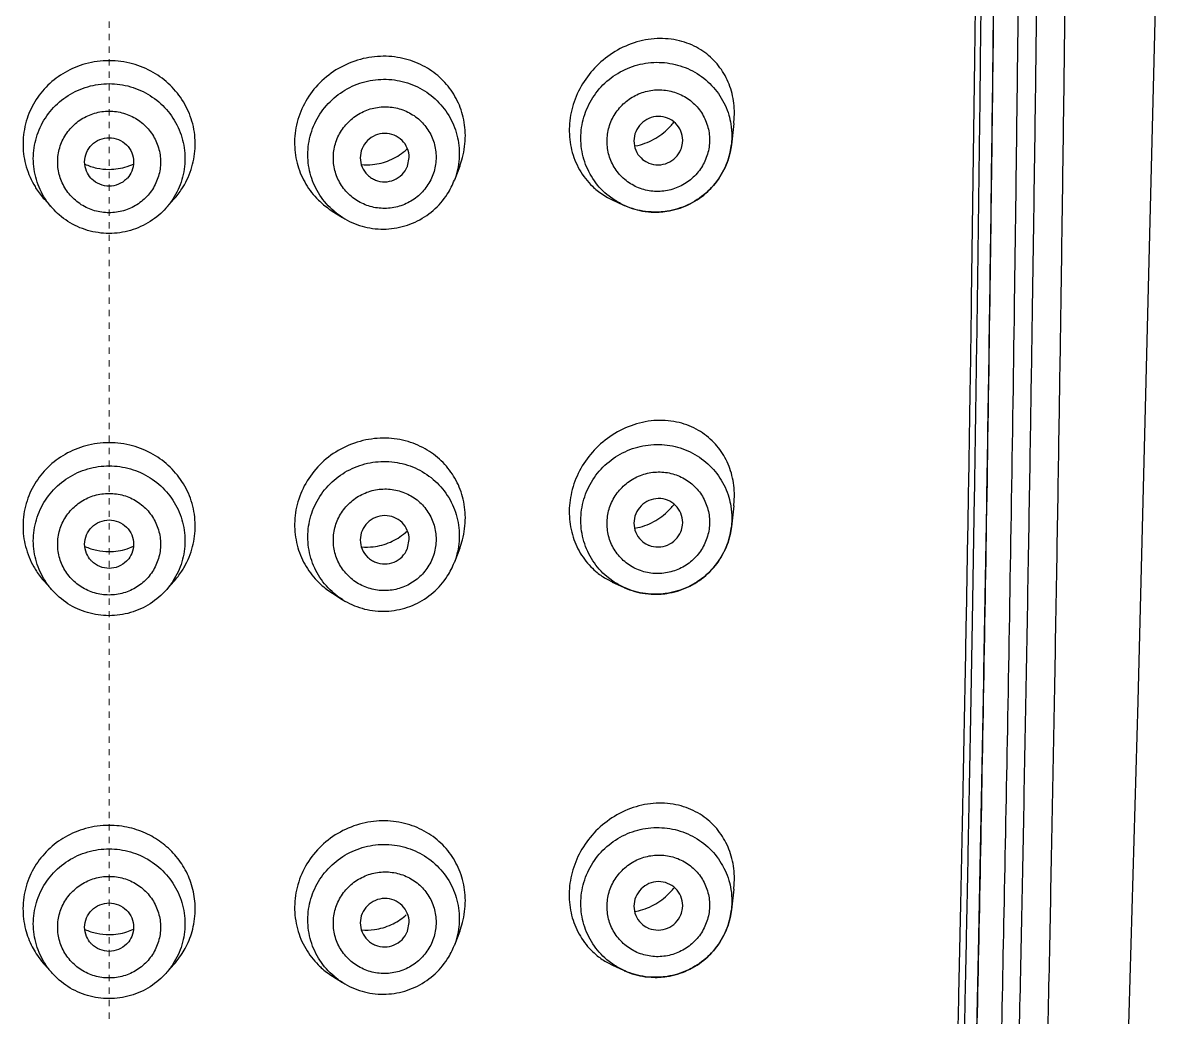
# Model space of a CAD drawing. Header units: millimetres. Extents: x 3631 to 3841, y 294 to 591.
# Drawn here: x 3775.41 to 3793.7, y 487.21 to 503.05 of the extents above; entities that cross this region are included whole.
import ezdxf

# ---------------------------------------------------------------- set-up
doc = ezdxf.new("R2010")
doc.units = ezdxf.units.MM
doc.header["$LTSCALE"] = 0.1
doc.linetypes.add('CENTER', pattern=[0.6, 0.375, -0.075, 0.075, -0.075])
for name, color, linetype in [('DIM', 3, 'Continuous'), ('HP66100-001', 7, 'Continuous'), ('HP66100-004', 7, 'Continuous'), ('HP66100-005', 7, 'Continuous')]:
    doc.layers.add(name, color=color, linetype=linetype)

msp = doc.modelspace()

# ---------------------------------------------------------------- linework, layer by layer
at = {"layer": 'DIM', "color": 1, "linetype": 'CENTER', "lineweight": 0}
msp.add_line((3776.784488943335, 542.6777845677739), (3776.784488943335, 346.5690631512432), dxfattribs=at)
at = {"layer": 'HP66100-001', "color": 7, "linetype": 'Continuous'}
msp.add_lwpolyline([(3792.572128484697, 470.6842319595398), (3793.193569780989, 492.2339707192143), (3793.700176271526, 512.6710720109294)], dxfattribs=at)
for points, start_tangent, end_tangent in [([(3788.897892963564, 446.8480812603498), (3789.972662084978, 451.8175292867794), (3790.569587371439, 456.3285093341987), (3790.900683941499, 460.332250884744), (3791.095283699586, 463.9046779010195), (3791.222966470947, 467.059849212373), (3791.316245282582, 469.8432991020936), (3791.391633457429, 472.3863860857605), (3791.459072062567, 474.8431546028677), (3791.528228135116, 477.4713040042276), (3791.602642237001, 480.4045110510431), (3791.671408829203, 483.2617218259554), (3791.728616506932, 485.790077021754), (3791.775050527707, 487.974316298309), (3791.81691372242, 490.0670932910275), (3791.85828584616, 492.2715713762835), (3791.897637675423, 494.5138460584137), (3791.933194239865, 496.6830770980346), (3791.963615149289, 498.6721131651658), (3791.989570893491, 500.4927972636779), (3792.013240683885, 502.2855961184468), (3792.035057368142, 504.0845470226858), (3792.054313282771, 505.8247315161473), (3792.070943203142, 507.4869576228726), (3792.085174511511, 509.0848356846802), (3792.097515512271, 510.6713446972591), (3792.108470106194, 512.3347082550423), (3792.11774487871, 514.0928176973301), (3792.12454558449, 515.8580598089235), (3792.128797790817, 517.7214017404096), (3792.129677990881, 519.752929327339), (3792.125906813947, 521.9637021517294), (3792.116391325307, 524.3577814393742), (3792.100065317525, 526.9540072267059), (3792.075948156876, 529.7740939842238)], (0.2661575601328383, 0.9639295374580733), (-0.0096591972414128, 0.9999533488661616)), ([(3788.476891741319, 447.0002050571342), (3789.532878430438, 451.9095444806562), (3790.121238767013, 456.3790423855288), (3790.448609333357, 460.3557251997071), (3790.641319849509, 463.911412429611), (3790.767941805327, 467.0554027590214), (3790.860553240845, 469.8306991019955), (3790.935493432226, 472.3672748234681), (3791.002613790717, 474.8184576342378), (3791.071527607169, 477.4412038835995), (3791.145777253373, 480.3685151972372), (3791.214493302294, 483.2201071345512), (3791.27175340858, 485.7436377301419), (3791.318313784582, 487.9238695986143), (3791.360373171132, 490.012974452956), (3791.402041184121, 492.2137883874558), (3791.441807589743, 494.4525831917476), (3791.477889965851, 496.6186744416065), (3791.508919281913, 498.6050316255181), (3791.535555484067, 500.4234026996317), (3791.560031553811, 502.2140592825064), (3791.582826575724, 504.0110511538456), (3791.60320722472, 505.749525482863), (3791.621083388534, 507.4102689582214), (3791.636678559796, 509.0068609853383), (3791.650552588349, 510.5922531301135), (3791.663317492626, 512.2546179436061), (3791.674738813637, 514.0118552012341), (3791.683934263624, 515.7763923621507), (3791.690964308377, 517.6391436522601), (3791.695138698412, 519.6701651614121), (3791.695258443262, 521.8806159388334), (3791.690281592061, 524.274628902436), (3791.679212291936, 526.8711022266256), (3791.661095453674, 529.6917471074702)], (0.2647630736886284, 0.9643134940520899), (-0.0074973403043045, 0.9999718945492226)), ([(3791.295817670345, 528.1007317075948), (3791.338726237208, 522.0821723984502), (3791.350880518157, 516.5560752422712), (3791.339035698466, 511.4784241097234), (3791.30882307245, 506.8030739136005), (3791.265745723692, 502.4887623584564), (3791.215043531272, 498.5546674354629), (3791.160819798378, 495.0012757663405), (3791.105225741055, 491.7871123110751), (3791.04934756258, 488.8685895510877), (3790.99382535812, 486.2013933384229), (3790.937982098943, 483.7016070572306), (3790.8786656497, 481.2093623619025), (3790.814543161295, 478.6723714885649), (3790.746269168132, 476.1260899865404), (3790.674326110587, 473.5936227220076), (3790.59925509488, 471.0791104794447), (3790.51707545211, 468.5029050071429), (3790.417344542241, 465.7443914169933), (3790.280856942327, 462.7445448704133), (3790.082648569773, 459.5756927892494)], (0.0096968914789491, -0.9999529840425726), (-0.0736395870245635, -0.9972849197811284)), ([(3790.960245333855, 516.852467008052), (3790.960230362772, 516.6628772998997), (3790.948389787929, 511.5798107431933), (3790.918185901661, 506.8992680559129), (3790.875120549218, 502.5799082452012), (3790.824431133022, 498.6410012442076), (3790.770219684195, 495.0830420016229), (3790.714638599562, 491.8645280377247), (3790.658773373932, 488.9418667456687), (3790.603263963557, 486.2707133883878), (3790.547433438928, 483.7670597414495), (3790.488130645042, 481.270803984571), (3790.424023492868, 478.7295713810926), (3790.355764169145, 476.1788820322182), (3790.28384717208, 473.6418492382603), (3790.208778696537, 471.1225569257299), (3790.126650948494, 468.5417836715932), (3790.027002915396, 465.7793526864025), (3789.890741995226, 462.7772527378014), (3789.708715629034, 459.8183869076634)], (1.7546995021e-06, -0.9999999999984606), (-0.0717795281814983, -0.9974205228157488)), ([(3790.925869202799, 508.072197558269), (3790.871846837323, 502.5067688881755), (3790.802763375717, 497.3660010644338), (3790.724945219845, 492.642892065443), (3790.641410485684, 488.2919754163634), (3790.555177571006, 484.3125592682004), (3790.469123884641, 480.7093987993136), (3790.38457844361, 477.4454258103949), (3790.300145678634, 474.412947504063), (3790.213830665109, 471.4968269738238), (3790.121260793, 468.5898296299158), (3790.013984629905, 465.6640009734433), (3789.877383196973, 462.7349640618902), (3789.69345153224, 459.8193586647113)], (-0.007567886742421099, -0.9999713631350919), (-0.0734677830963918, -0.9972975909160222))]:
    msp.add_spline(points, degree=3, dxfattribs=dict(at, start_tangent=start_tangent, end_tangent=end_tangent))
at = {"layer": 'HP66100-004', "color": 7, "linetype": 'Continuous'}
for p, q in [((3790.587659201196, 502.4712975481706), (3790.597419573414, 503.2990579064588)), ((3790.67896654504, 502.4703115483518), (3790.688319659742, 503.298081817244)), ((3790.536231381574, 498.6481283390467), (3790.587659201196, 502.4712975481706)), ((3790.447607106265, 493.2803932577209), (3790.450980019446, 493.465867037283))]:
    msp.add_line(p, q, dxfattribs=at)
for points, start_tangent, end_tangent in [([(3789.50064245778, 459.6213171351926), (3789.644602015321, 461.8277854576594), (3789.749917800021, 463.8523872298492), (3789.829840986623, 465.7055672172002), (3789.896110249755, 467.4841016224145), (3789.955571877229, 469.2494878207601), (3790.011046638199, 471.0136997515666), (3790.063115392432, 472.7458585637144), (3790.110460379005, 474.3697306229847), (3790.151068342468, 475.8082991868555), (3790.186283933745, 477.0948649252153), (3790.218346947132, 478.3003422329663), (3790.248438607828, 479.4631459726276), (3790.275266431511, 480.5270571632268), (3790.299266591876, 481.5018755455325), (3790.321643719343, 482.4317201770619), (3790.343513143725, 483.3613976658945), (3790.365935928627, 484.3376598150795), (3790.38976090311, 485.4025875112624), (3790.414716499978, 486.5512774191179), (3790.44010168001, 487.7582169575559), (3790.466169596204, 489.0426685384612), (3790.492912022797, 490.4138808699029), (3790.520541918685, 491.8957411027947), (3790.549179245028, 493.5124977241906), (3790.578727757449, 495.2822983341182), (3790.608504953958, 497.1917954281271), (3790.638066456929, 499.2459093050647), (3790.667089816541, 501.4751792082236), (3790.67896654504, 502.4703115483518)], (0.0732616653607477, 0.9973127535475368), (0.011589598488102, 0.9999328383480985)), ([(3790.450980019446, 493.465867037283), (3790.482014010993, 495.234115861903), (3790.513241739549, 497.1420588011085), (3790.536231381574, 498.6481283390467)], (0.0181218325664704, 0.9998357861091155), (0.0147666283611893, 0.9998909673993672)), ([(3789.334106592277, 459.6022743064669), (3789.486000375357, 461.8280392417287), (3789.59644698083, 463.8468579925163), (3789.68105401485, 465.6954913051957), (3789.75176658193, 467.4701789477642), (3789.815535672204, 469.2321784902526), (3789.875199583934, 470.993380768985), (3789.931277677171, 472.7228507198379), (3789.982288550939, 474.3443875878216), (3790.026065932777, 475.7808993384089), (3790.064031811642, 477.065706643283), (3790.098583773545, 478.2695837974587), (3790.130977851476, 479.43088572951), (3790.159822339984, 480.4935008001789), (3790.185591924007, 481.4671984191042), (3790.209582459538, 482.3959981865164), (3790.232990055543, 483.3246581179797), (3790.256946822788, 484.2998857343649), (3790.282350208641, 485.3636931890912), (3790.308900176246, 486.5111928680583), (3790.335846736652, 487.7169439497671), (3790.363455483702, 489.0001458222907), (3790.391715181145, 490.3700620476932), (3790.420847374814, 491.8505533195087), (3790.447607106265, 493.2803932577209)], (0.0761981433478148, 0.9970926952647612), (0.0182429702045086, 0.9998335831717784))]:
    msp.add_spline(points, degree=3, dxfattribs=dict(at, start_tangent=start_tangent, end_tangent=end_tangent))
at = {"layer": 'HP66100-005', "color": 7, "linetype": 'Continuous'}
for p, q in [((3786.744365966968, 501.4535237707089), (3786.753370041504, 501.6134842110999)), ((3786.743903193009, 501.4495059420061), (3786.704726948513, 501.1117046089005)), ((3786.712633716484, 501.2484001985146), (3786.704905881137, 501.1132563882549)), ((3781.500755665197, 501.0159496507721), (3781.541386887022, 501.0519064872841)), ((3785.165781001418, 501.0919244106736), (3785.215351356936, 501.1019701701549)), ((3785.92517636522, 501.1372542981954), (3785.92816803969, 501.1827315052215)), ((3786.704683446246, 501.1117095542794), (3786.684581111747, 500.9919791587126)), ((3786.684621026036, 500.9919730424768), (3786.704863343337, 501.1132612582228)), ((3781.541358548335, 500.7729325070297), (3781.566677932203, 500.9098583306278)), ((3777.068312141545, 500.7644946942628), (3777.171882554752, 500.804731069648)), ((3782.372352188258, 500.771552595471), (3782.28733396741, 500.5484194592548)), ((3784.812854714878, 500.2479802440943), (3784.719972005874, 500.3189000110438)), ((3775.877053181381, 500.0999086495725), (3775.749246172256, 500.2422130411575)), ((3777.68545635398, 500.0998589100138), (3777.813307470647, 500.2422124100859)), ((3784.752795841606, 500.2592597367169), (3784.804086538094, 500.2338420922167)), ((3784.804181004358, 500.2337866650759), (3784.984746122193, 500.1497756405113)), ((3784.984558836801, 500.149863669051), (3784.993503074633, 500.1457442775048)), ((3784.993503433827, 500.145745017724), (3784.984746661977, 500.1497772578804)), ((3780.340558519301, 500.0552091152971), (3780.505776389709, 499.9515722331801)), ((3785.335442908053, 500.0478130410568), (3785.426019383624, 500.0393467566408)), ((3785.426056614866, 500.0397690467586), (3785.335481976945, 500.0481071978348)), ((3786.743738477358, 495.3557239694488), (3786.753194938971, 495.5195525058824)), ((3786.743675671839, 495.3551817042772), (3786.704726948513, 495.0193421942835)), ((3785.92517636522, 495.0448918835779), (3785.92816803969, 495.0903690906047)), ((3786.704683446246, 495.0193471396627), (3786.684581218911, 494.8996172302981)), ((3786.684621133199, 494.8996111160475), (3786.704863343337, 495.0208988416221)), ((3786.712633716484, 495.1560377838977), (3786.704905881137, 495.0208939736381)), ((3781.50063738094, 494.9225684225961), (3781.509493524744, 494.9300759663146)), ((3781.509493524744, 494.9300759663146), (3781.541070347047, 494.9583783245955)), ((3785.166160652526, 494.9975815027511), (3785.215424581091, 495.0074089868573)), ((3777.067285951591, 494.669676275847), (3777.171765169473, 494.710284223433)), ((3781.541358548335, 494.6802604188139), (3781.566677932203, 494.8171862404274)), ((3782.372202282947, 494.6784870757647), (3782.28733396741, 494.455747371039)), ((3775.877053181381, 494.0060692653724), (3775.750086227829, 494.1474383135383)), ((3777.68545635398, 494.0060195238298), (3777.81246749644, 494.1474377697841)), ((3784.81455994188, 494.154447042755), (3784.719971995951, 494.2265376043651)), ((3784.72151217986, 494.1841884249566), (3784.805037781345, 494.1410560757255)), ((3784.80605850598, 494.1405507103842), (3784.984746122193, 494.05741322391)), ((3780.342327716725, 493.9614272538728), (3780.505776389709, 493.8589001449641)), ((3784.984558836801, 494.0575012524496), (3784.993503110354, 494.0533818470121)), ((3784.993503469548, 494.0533825852468), (3784.984746661977, 494.0574148412791)), ((3785.335442896147, 493.9554506264402), (3785.426019121669, 493.9469843559147)), ((3785.426056352912, 493.9474066460333), (3785.335481963053, 493.9557447852026)), ((3786.743381263029, 489.2453991902049), (3786.752875612754, 489.4094458750053)), ((3786.743327608048, 489.2449357097627), (3786.704726948513, 488.9120974137408)), ((3785.92517636522, 488.9376471030349), (3785.92816803969, 488.9831243100626)), ((3786.712633716484, 489.0487930033547), (3786.704905881137, 488.913649193095)), ((3781.499575606882, 488.8160272492224), (3781.51947116421, 488.833119177536)), ((3785.166632700064, 488.8877726444143), (3785.220891941652, 488.8985265575584)), ((3786.704683446246, 488.9121023611042), (3786.684581391563, 488.7923732356181)), ((3786.684621305851, 488.7923671213673), (3786.704863343337, 488.9136540630629)), ((3781.541358548335, 488.5754281239257), (3781.566677932203, 488.7123539455393)), ((3777.066332344798, 488.5634462406341), (3777.171640862253, 488.604391255885)), ((3782.371891710367, 488.5728396764474), (3782.28733396741, 488.3509150761508)), ((3784.816044555764, 488.0461865107394), (3784.719971978092, 488.1192928396981)), ((3784.728448069916, 488.0731702726208), (3784.806966935584, 488.0329103590576)), ((3775.877053181381, 487.9007376380292), (3775.750874704209, 488.0412287722769)), ((3777.685456351996, 487.9006878984711), (3777.811678724368, 488.0412279010807)), ((3784.807691108147, 488.0325463339186), (3784.984746122193, 487.9501684453516)), ((3784.984558836801, 487.9502564738912), (3784.993503167903, 487.9461370406707)), ((3784.993503527099, 487.9461377789055), (3784.984746661977, 487.9501700627216)), ((3780.343835513562, 487.8556491572385), (3780.505776389709, 487.7540678500759)), ((3785.335442874317, 487.8482058498661), (3785.426018696986, 487.8397395991858)), ((3785.426055928228, 487.8401618893051), (3785.335481943207, 487.8485000086287))]:
    msp.add_line(p, q, dxfattribs=at)
for points, start_tangent, end_tangent in [([(3786.753370037536, 501.613484183317), (3786.714562295218, 501.9297225487607), (3786.603504683407, 502.2141019770834), (3786.426576359969, 502.4551116422609), (3786.182334714988, 502.6464314987917), (3785.875713629245, 502.7693520468129), (3785.518852704326, 502.8034650388578), (3785.152776198632, 502.7360996062771), (3784.809334599277, 502.5724542155642), (3784.523952193722, 502.3350815491858), (3784.309016318862, 502.0445844667812), (3784.17014272838, 501.7113745965736), (3784.119534702565, 501.3642162293756)], (-0.0016262546910673, 0.9999986776469656), (-0.0165475543711994, -0.9998630798486022)), ([(3782.462048900356, 501.259946906316), (3782.417464125863, 501.5901194346928), (3782.296455212897, 501.8827319644777), (3782.109218108052, 502.1311630698008), (3781.85878553522, 502.3301966776679), (3781.552332800735, 502.4656094534372), (3781.199843013349, 502.5216277714894), (3780.833920723305, 502.4842727441707), (3780.480641639938, 502.3508629937429), (3780.17558914228, 502.1322981751772), (3779.940209507292, 501.8449109205231), (3779.792076204679, 501.5128506961385), (3779.738911199634, 501.1610823049957)], (-0.0049279071989558, 0.9999878577916027), (-0.0140465258649048, -0.9999013426889308)), ([(3776.781277104244, 502.4515216106697), (3776.406378137698, 502.401285615475), (3776.078529024573, 502.2651903416847), (3775.806587345449, 502.0603367470968), (3775.597196865739, 501.7978210139004), (3775.460060307874, 501.4869931550177), (3775.408219870595, 501.1367403478977)], (-0.9999999999587984, 9.077629381e-06), (-0.0095291454388408, -0.9999545966628712)), ([(3778.154334339876, 501.1367403478977), (3778.102533729569, 501.4868568594213), (3777.96550236817, 501.7975823001385), (3777.756322983905, 502.0599904118079), (3777.484366369421, 502.2649944356165), (3777.156608100842, 502.4011674661646), (3776.781277104244, 502.4515216106697)], (-0.0095291448735786, 0.9999545966682579), (-0.9999999999587984, -9.077630640100001e-06)), ([(3784.304398507732, 501.2154405077448), (3784.353169863054, 501.5524369486682), (3784.495532660519, 501.8634674291733), (3784.720050959286, 502.1234248396328), (3785.008329985635, 502.3110358901433), (3785.337191383308, 502.4112654220165), (3785.679909554289, 502.4159461081239), (3786.008750523498, 502.3247059734103), (3786.297060519986, 502.1449401653535), (3786.521496577021, 501.8912007731811), (3786.663862712417, 501.584060706428), (3786.696464591523, 501.4428693485874)], (-4.4605454e-09, 1), (0.1647254850851599, -0.9863394519958424)), ([(3779.951194718113, 500.9514123518368), (3780.000085369789, 501.288142458701), (3780.14279644537, 501.5983949925917), (3780.367864895719, 501.8571255581162), (3780.656847693951, 502.0431592212589), (3780.986513164205, 502.1415903299464), (3781.330068652146, 502.1443967710004), (3781.659713052945, 502.051358409567), (3781.948727426587, 501.8700161210596), (3782.173711650703, 501.6150497093158), (3782.316425796308, 501.3071312494362), (3782.365315985595, 500.9712042407649)], (-4.2239279e-09, 1), (-2.1119639e-09, -1)), ([(3775.572559966, 500.8921407364618), (3775.621515993126, 501.2284641990203), (3775.764427807037, 501.5375575336964), (3775.989800920119, 501.7944369398796), (3776.279181035494, 501.9781021395751), (3776.609299456424, 502.0738307633618), (3776.953326211993, 502.073820664231), (3777.283423355093, 501.9780796333379), (3777.572834105227, 501.7943679149311), (3777.798127492925, 501.5375560473045), (3777.941037050458, 501.2284682295439), (3777.989994244471, 500.8921407364618)], (-1.5828979e-09, 1), (-4.2210609e-09, -1)), ([(3784.721918558243, 501.166222482696), (3784.754575945853, 501.3934080196243), (3784.850891545641, 501.6047934755371), (3785.003140106082, 501.7816266024149), (3785.198926274877, 501.9093547176623), (3785.422521579778, 501.9776458370768), (3785.655645167406, 501.9808130546407), (3785.879156819595, 501.918628622951), (3786.074915354199, 501.7962522412546), (3786.22708660638, 501.6236717533258), (3786.323410989573, 501.4149507017053), (3786.356090605592, 501.1885881576013)], (0, 1), (0, -1)), ([(3775.961069945125, 500.8374174647247), (3775.993878742301, 501.0642411674041), (3776.090571490741, 501.2742723971668), (3776.243373336293, 501.4489756791017), (3776.439854803146, 501.573998249347), (3776.664236468951, 501.6392352499507), (3776.898260637476, 501.6392442754659), (3777.122700905625, 501.5740000691353), (3777.319251653427, 501.4489179618458), (3777.472018883309, 501.2742217070322), (3777.568701129765, 501.0641579889864), (3777.601484265345, 500.8374174647247)], (0, 1), (0, -1)), ([(3780.357480209095, 500.8999448640034), (3780.390218340139, 501.1269542664567), (3780.486767319347, 501.3378080762681), (3780.63938475505, 501.5138072439628), (3780.83564680147, 501.6404655558572), (3781.059791984093, 501.7075368951639), (3781.293491674635, 501.7094295802099), (3781.517550469903, 501.6460216474713), (3781.713784588426, 501.5225757164371), (3781.86632439835, 501.3491674014372), (3781.96288382993, 501.1399260729274), (3781.995646398131, 500.9133751777541)], (0, 1), (0, -1)), ([(3785.92816803969, 501.1827315052215), (3785.898544735358, 501.3299808213403), (3785.81418470238, 501.4540019007439), (3785.687930988769, 501.5359136575734), (3785.539004581917, 501.5632457709977), (3785.39007817308, 501.5318371729451), (3785.263824461454, 501.4464695368596), (3785.179464426492, 501.320139314743), (3785.149841122159, 501.1720791350758)], (0, 1), (0, -1)), ([(3785.215351356936, 501.1019701701549), (3785.500627794054, 501.2182924772436), (3785.73555544482, 501.4089176687721), (3785.788456798853, 501.4697623314094)], (0.9742546578256976, 0.2254503530822979), (0.6288170235147542, 0.77755331067268)), ([(3786.696464591523, 501.4428693485874), (3786.712633716484, 501.2484001985146)], (0.1647254826290221, -0.9863394524060344), (0, -1)), ([(3781.566677932203, 500.9098583306278), (3781.536982223315, 501.0572696217998), (3781.452416002563, 501.1817519649577), (3781.325853708814, 501.264354054621), (3781.176563302621, 501.2925004707358), (3781.027272898412, 501.261906175373), (3780.900710604662, 501.1772288741068), (3780.816144383911, 501.0513599157434), (3780.786448675023, 500.9034617111298)], (0, 1), (0, -1)), ([(3782.372778167567, 500.7726495210134), (3782.416175678017, 500.9069693898568), (3782.462048900356, 501.259946906316)], (0.3555867392099929, 0.9346432853757655), (-0.004927906670098699, 0.9999878577942088)), ([(3784.119534702565, 501.3642162273909), (3784.157249714578, 501.0289094410831), (3784.283180117091, 500.7139589519479), (3784.48877825317, 500.4499206889712), (3784.564546642725, 500.3831331036829)], (-0.01654755504895709, -0.9998630798373854), (0.778231357296942, -0.6279776703990035)), ([(3775.408219870595, 501.1367403478977), (3775.449034426667, 500.801175086158), (3775.579307503002, 500.4783483189419), (3775.620611232866, 500.410242732604)], (-0.009529144276298498, -0.9999545966739498), (0.5437807528102258, -0.8392273189506787)), ([(3776.390627105634, 500.8374174647247), (3776.42036356627, 500.9850722126176), (3776.505045840699, 501.1102478633778), (3776.631781822033, 501.1938875598353), (3776.781277104244, 501.223257915574), (3776.930772388439, 501.1938875598353), (3777.057508369772, 501.1102478633778), (3777.142190644199, 500.9850722126176), (3777.171927104837, 500.8374174647247)], (0, 1), (0, -1)), ([(3777.941812697034, 500.4100379220749), (3777.981220411857, 500.4747823950811), (3778.113115409768, 500.7996025072381), (3778.154334339876, 501.1367403478977)], (0.5439212878885131, 0.8391362419665243), (-0.0095291458292843, 0.9999545966591504)), ([(3779.738911199634, 501.1610823049957), (3779.779673448203, 500.8202324275463), (3779.9001817884, 500.5186409529742), (3780.089166874359, 500.261076220855), (3780.157417156692, 500.1941840840634)], (-0.0140465258686288, -0.9999013426888784), (0.7397236142182403, -0.6729108221509771)), ([(3784.719972005874, 500.3189000110438), (3784.495536391383, 500.5726386034622), (3784.35316964476, 500.8797797616915), (3784.304398507732, 501.2154405077448)], (-0.7636107082979783, 0.6456769208920665), (1.9523429e-09, 1)), ([(3786.356090605592, 501.1885881576013), (3786.323433233857, 500.9614026643322), (3786.227117588424, 500.7500171012563), (3786.074868956542, 500.5731839446117), (3785.879082732182, 500.4454558472241), (3785.655487504675, 500.3771647913146), (3785.422364055964, 500.3739975777189), (3785.198852425603, 500.4361819776564), (3785.00309382948, 500.5585583732444), (3784.850922503873, 500.7311389484912), (3784.754598110756, 500.9398601410114), (3784.721918558243, 501.166222482696)], (0, -1), (0, 1)), ([(3785.149841122159, 501.1720791350758), (3785.179464426492, 501.0248298189574), (3785.263824461454, 500.9008087395537), (3785.370043778008, 500.8275261848328)], (0, -1), (0.9067675801332784, -0.4216308285920737)), ([(3785.370043778008, 500.8275261848328), (3785.39007817308, 500.8188969827241), (3785.539004581917, 500.7915648712841), (3785.687930988769, 500.8229734693369), (3785.81418470238, 500.9083411034377), (3785.898544735358, 501.0346713255547), (3785.925418514154, 501.1372251121238)], (0.9067675802188828, -0.4216308284079711), (0.1196641501159983, 0.992814429375911)), ([(3775.877075518936, 500.0999284945917), (3775.764426737391, 500.2467241793528), (3775.621517165966, 500.5558130310382), (3775.572559966, 500.8921407364618)], (-0.6681462588905072, 0.7440299568771538), (4.588427e-09, 1)), ([(3777.989994244471, 500.8921407364618), (3777.941038213375, 500.5558170119499), (3777.798126518535, 500.2467227326499), (3777.685475351619, 500.0999249304263)], (2.2942017e-09, -1), (-0.6681493338462046, -0.7440271955250514)), ([(3780.505786514637, 499.9515879067768), (3780.367783475571, 500.0525999138972), (3780.142799511425, 500.3075655159638), (3780.00008499075, 500.6154850871645), (3779.951194718113, 500.9514123518368)], (-0.8471404175547946, 0.53136909295243), (1.6683887e-09, 1)), ([(3781.995646398131, 500.9133751777541), (3781.962908310745, 500.6863658963556), (3781.866359250174, 500.4755118702333), (3781.713741675555, 500.2995126310966), (3781.517479512049, 500.1728543450007), (3781.293334470325, 500.1057831227797), (3781.059635043721, 500.1038904436881), (3780.835576280207, 500.1672983208606), (3780.63934203666, 500.2907442935683), (3780.486802083852, 500.4641527951114), (3780.390242638381, 500.6733944014517), (3780.357480209095, 500.8999448640034)], (0, -1), (0, 1)), ([(3780.786448675023, 500.9034617111298), (3780.816144383911, 500.7560504199577), (3780.900710604662, 500.6315680768007), (3780.96578281222, 500.5802991364079)], (0, -1), (0.8471677636032389, -0.53132549375264)), ([(3780.805735085493, 500.7944262036641), (3780.981073683914, 500.7953309460629), (3781.255277387718, 500.8657518469154), (3781.500755665197, 501.0159496507721)], (0.9958989544861498, -0.09047249556298301), (0.7669398110259539, 0.6417190399726925)), ([(3782.365315985595, 500.9712042407649), (3782.316425395438, 500.6344739751412), (3782.287340145163, 500.5484206241574)], (4.6069186e-09, -1), (-0.3561116276201817, -0.9344434218687107)), ([(3785.426019383624, 500.0393467566408), (3785.675983568339, 500.0511889389285), (3786.006549339679, 500.1506156544092), (3786.29624018044, 500.3384662978156), (3786.521338832927, 500.5990874646589), (3786.663918058194, 500.9112184031202), (3786.684621026036, 500.9919730424768)], (0.9984538753964247, -0.05558649751388159), (0.2146275201183152, 0.9766959750136489)), ([(3786.684581111747, 500.9919791587126), (3786.663862452447, 500.9114036087535), (3786.52150023049, 500.6003721260751), (3786.296981514977, 500.3404155292615), (3786.008702373527, 500.1528046236193), (3785.679840872659, 500.0525752822582), (3785.426056614866, 500.0397690467586)], (-0.2152315092946463, -0.9765630534720985), (-0.9985341560869031, 0.05412521711564949)), ([(3777.601484265345, 500.8374174647247), (3777.568676061536, 500.610595647323), (3777.471983368662, 500.4005633816495), (3777.319181092474, 500.2258593714022), (3777.122699044161, 500.1008364816523), (3776.898317556962, 500.0355996477467), (3776.664294462052, 500.0355905269754), (3776.43985468606, 500.1008342153511), (3776.243303509605, 500.2259160983918), (3776.090535519657, 500.4006127778888), (3775.993852886224, 500.610677474294), (3775.961069945125, 500.8374174647247)], (0, -1), (0, 1)), ([(3776.489273199392, 500.5811093966676), (3776.42036356627, 500.6897627168319), (3776.390627105634, 500.8374174647247)], (-0.668783106248593, 0.7434575689281016), (0, 1)), ([(3776.394520347302, 500.8029794549113), (3776.58321212188, 500.7406586780119), (3776.781277546787, 500.7195377284045)], (0.91072405198522, -0.4130153763912705), (0.9999999999999857, 1.695706184e-07)), ([(3776.781277546787, 500.7195377284045), (3777.068312141545, 500.7644946942628)], (0.9999999999997021, 7.718502840999998e-07), (0.9521210943819662, 0.3057211501235842)), ([(3777.171927104837, 500.8374174647247), (3777.142190644199, 500.6897627168319), (3777.073281011079, 500.5811093966676)], (0, -1), (-0.668783106248593, -0.7434575689281016)), ([(3780.96578281222, 500.5802991364079), (3781.027272898412, 500.5489659851521), (3781.176563302621, 500.5208195710218), (3781.325853708814, 500.5514138663847), (3781.452416002563, 500.6360911676506), (3781.536982223315, 500.7619601260141), (3781.54135495837, 500.7729338743516)], (0.8471677638070648, -0.5313254934276518), (0.3557879104983067, 0.9345667246073172)), ([(3777.073281011079, 500.5811093966676), (3777.057508369772, 500.5645870660716), (3776.930772388439, 500.4809473696143), (3776.781277104244, 500.4515770158599), (3776.631781822033, 500.4809473696143), (3776.505045840699, 500.5645870660716), (3776.489273199392, 500.5811093966676)], (-0.6687831057102386, -0.7434575694123826), (-0.6687831057102386, 0.7434575694123826)), ([(3780.505898914847, 499.9515175204597), (3780.652568311853, 499.8730836946725), (3780.983436505422, 499.7782536355309), (3781.328386070297, 499.7801159140372), (3781.659299359688, 499.8785209066785), (3781.949128041974, 500.0653074283604), (3782.174333234435, 500.3249665066497), (3782.287151043953, 500.5479264871285)], (0.8471893378427192, -0.5312910933241917), (0.3565260480106061, 0.9342853831083622)), ([(3775.620611232866, 500.410242732604), (3775.749160507258, 500.2423215676184)], (0.543780755202096, -0.8392273174008567), (0.6680114249580689, -0.744151017015693)), ([(3777.813479826631, 500.2424162005807), (3777.941812697034, 500.4100379220749)], (0.667952846468971, 0.7442035977432514), (0.5439212887826085, 0.8391362413869793)), ([(3784.564546642725, 500.3831331036829), (3784.752795841606, 500.2592597367169)], (0.7782313568319155, -0.627977670975295), (0.88477240158832, -0.4660233871681083)), ([(3780.157417156692, 500.1941840840634), (3780.340537582805, 500.05522223484)], (0.7397236165346533, -0.6729108196045692), (0.8471227179460589, -0.5313973096842722)), ([(3784.984559380555, 500.1498644410223), (3784.812854714878, 500.2479802440943)], (-0.9065449946173024, 0.4221091952733504), (-0.8238985127818076, 0.5667373647783651)), ([(3784.993503074633, 500.1457442775048), (3785.001469847989, 500.1421501419644), (3785.331589030968, 500.0483267889344), (3785.335442908053, 500.0478130410568)], (0.9100168325507548, -0.4145713020389755), (0.991443777124425, -0.1305344276474735)), ([(3785.335481976945, 500.0481071978348), (3785.008281907105, 500.1391343855613), (3784.993503433827, 500.145745017724)], (-0.9916155786955619, 0.1292228466187995), (-0.9100226062380564, 0.4145586281042716)), ([(3777.685434601854, 500.0998789495155), (3777.574489025104, 499.9912802190315), (3777.284150621495, 499.8062155723396), (3776.952791855063, 499.709876180357), (3776.607638174234, 499.710179489658), (3776.276754384465, 499.8069636779966), (3775.987117803958, 499.9920956092288), (3775.877112055603, 500.0998869728566)], (-0.6681785108674636, -0.7440009930201295), (-0.6681694705274922, 0.7440091119435371)), ([(3786.753194938971, 495.5195525078667), (3786.714170790679, 495.8379223455449), (3786.602468902355, 496.124025057853), (3786.424708350221, 496.3663215495392), (3786.179683761651, 496.5584675145628), (3785.872726650106, 496.6817498472208), (3785.515885599975, 496.7160069617391), (3785.149514877968, 496.6484288143581), (3784.805384733814, 496.4836923583372), (3784.518985112223, 496.2436888436108), (3784.304866885925, 495.9511398774251), (3784.168064792057, 495.6180799542042), (3784.118959337884, 495.2723168586103)], (-0.0013253862580966, 0.9999991216752477), (-0.0139010031672639, -0.9999033763874107)), ([(3776.781277104244, 496.3619924894033), (3776.407934578648, 496.3120966715878), (3776.079783213961, 496.1760713911832), (3775.806793541161, 495.9703600730015), (3775.59660053678, 495.7062340077182), (3775.459433683507, 495.393798253719), (3775.408126333077, 495.0430401804836)], (-0.9999999999999928, -1.205597406e-07), (-0.0081838127598592, -0.9999665120436342)), ([(3778.154427877394, 495.0430401804836), (3778.103109243086, 495.3938371539272), (3777.965973762805, 495.7062008308137), (3777.755964112517, 495.9701620097793), (3777.482995876308, 496.1759423806928), (3777.155005486484, 496.3119914552763), (3776.781277104244, 496.3619924894033)], (-0.0081838125103044, 0.9999665120456765), (-0.9999999999999928, 1.205597646e-07)), ([(3782.462237493535, 495.1678377597979), (3782.417652965119, 495.4997053743722), (3782.295868264679, 495.7943719867659), (3782.107160953434, 496.0443573838231), (3781.855134839388, 496.2438970694677), (3781.547725743621, 496.378742301479), (3781.195243675947, 496.4336145934402), (3780.829697536351, 496.3950064324887), (3780.477167753311, 496.2603501965099), (3780.173214905916, 496.0407928451457), (3779.939040151395, 495.7527869120696), (3779.791883505566, 495.4202526179399), (3779.739464514512, 495.0678637146965)], (-0.004185469899164401, 0.9999912408825006), (-0.0120373793380933, -0.9999275481246984)), ([(3784.304398507732, 495.1230780931288), (3784.353169865039, 495.4600745400047), (3784.495532670441, 495.7711050304324), (3784.720050996991, 496.0310624567678), (3785.008330007464, 496.2186734834654), (3785.337191409107, 496.3189030113689), (3785.679909574134, 496.3235836895389), (3786.008750535405, 496.2323435528399), (3786.297060527923, 496.0525777427988), (3786.521496579005, 495.7988383545961), (3786.663862712417, 495.4916982878422), (3786.696780603622, 495.3486051936419)], (-4.4581413e-09, 1), (0.1631206667851504, -0.986606126104824)), ([(3775.572559966, 494.7983013522625), (3775.621515993126, 495.134624814821), (3775.764427807037, 495.4437181475128), (3775.989800918134, 495.7005975517113), (3776.279181033511, 495.8842627533912), (3776.609299454441, 495.979991377178), (3776.953326211993, 495.9799812800318), (3777.283423353109, 495.8842402491387), (3777.572834105227, 495.7005285307315), (3777.798127492925, 495.4437166631051), (3777.941037050458, 495.1346288453447), (3777.989994244471, 494.7983013522625)], (-1.5828979e-09, 1), (-4.2210609e-09, -1)), ([(3779.951194718113, 494.8587402616365), (3780.000085367804, 495.1954703665153), (3780.142796439416, 495.5057228984221), (3780.367864881827, 495.7644534579932), (3780.656847687997, 495.9504871290738), (3780.986513154283, 496.0489182397462), (3781.330068646193, 496.0517246827844), (3781.659713046991, 495.9586863233358), (3781.948727422619, 495.777344034828), (3782.173711650703, 495.5223776211001), (3782.316425796308, 495.2144591612202), (3782.365315985595, 494.8785321525489)], (-4.2239279e-09, 1), (-2.1119639e-09, -1)), ([(3784.721918558243, 495.0738600680792), (3784.754575961729, 495.3010456446974), (3784.850891519843, 495.5124309994009), (3785.003140014794, 495.6892641004791), (3785.198926130007, 495.8169922335879), (3785.422521506352, 495.8852834105537), (3785.655645224957, 495.8884506320859), (3785.879156895006, 495.8262661706289), (3786.074915372059, 495.7038898028237), (3786.227086556767, 495.5313093962594), (3786.323410930039, 495.3225884696627), (3786.356090605592, 495.0962257429845)], (0, 1), (0, -1)), ([(3780.357480209095, 494.8072727757874), (3780.3902183322, 495.0342821564112), (3780.486767327285, 495.2451360039282), (3780.639384786802, 495.4211351855146), (3780.835646855051, 495.547793491456), (3781.059792011877, 495.6148648109171), (3781.29349165479, 495.6167574959629), (3781.517550446088, 495.5533495711622), (3781.713784586441, 495.4299036341747), (3781.866324420179, 495.2564952854381), (3781.962883855728, 495.0472539073158), (3781.995646398131, 494.8207030895383)], (0, 1), (0, -1)), ([(3775.961069945125, 494.7435780805254), (3775.993878734363, 494.9704017613744), (3776.090571484788, 495.1804330030449), (3776.243373334307, 495.3551362949025), (3776.439854807114, 495.4801588671321), (3776.664236470934, 495.5453958637669), (3776.898260627554, 495.5454048932511), (3777.122700889749, 495.4801606908894), (3777.31925164152, 495.355078587569), (3777.472018881326, 495.1803823268018), (3777.568701131749, 494.9703185988337), (3777.601484265345, 494.7435780805254)], (0, 1), (0, -1)), ([(3785.92816803969, 495.0903690906047), (3785.898544735358, 495.2376184067235), (3785.81418470238, 495.3616394861272), (3785.687930988769, 495.4435512429566), (3785.539004581917, 495.4708833543966), (3785.39007817308, 495.4394747563437), (3785.263824461454, 495.3541071222428), (3785.179464426492, 495.2277769001269), (3785.149841122159, 495.079716720459)], (0, 1), (0, -1)), ([(3785.215424581091, 495.0074089868573), (3785.49952582589, 495.1221833903238), (3785.73425166868, 495.3115653489), (3785.790386649652, 495.3761330067467)], (0.9749545007247455, 0.222404409840637), (0.6269428704317631, 0.7790652329649819)), ([(3781.566677932203, 494.8171862404274), (3781.536982223315, 494.9645975315993), (3781.452416002563, 495.0890798767409), (3781.325853708814, 495.1716819664051), (3781.176563302621, 495.1998283825197), (3781.027272898412, 495.1692340871571), (3780.900710604662, 495.0845567839065), (3780.816144383911, 494.9586878275277), (3780.786448675023, 494.8107896229139)], (0, 1), (0, -1)), ([(3784.118959337884, 495.272316856626), (3784.157855975969, 494.9351613241309), (3784.276135686683, 494.6353918704581), (3784.463498017574, 494.3834859517447), (3784.563490582047, 494.2922205602748)], (-0.0139010029515733, -0.9999033763904093), (0.7764406336918995, -0.6301904016661326)), ([(3786.696780603622, 495.3486051936419), (3786.712633716484, 495.1560377838977)], (0.1631206691188195, -0.9866061257189865), (0, -1)), ([(3775.408126333077, 495.0430401804836), (3775.449739724633, 494.7054992934203), (3775.581032965972, 494.3818941410158), (3775.621779828698, 494.3149073395099)], (-0.008183811844613701, -0.9999665120511246), (0.5444402803873876, -0.8387996072314905)), ([(3776.390627105634, 494.7435780805254), (3776.42036356627, 494.8912328284183), (3776.505045840699, 495.0164084791786), (3776.631781822033, 495.1000481756358), (3776.781277104244, 495.1294185313745), (3776.930772388439, 495.1000481756358), (3777.057508369772, 495.0164084791786), (3777.142190644199, 494.8912328284183), (3777.171927104837, 494.7435780805254)], (0, 1), (0, -1)), ([(3777.940748628891, 494.3148674331593), (3777.980968151885, 494.3809224990691), (3778.112638242216, 494.7048183234658), (3778.154427877394, 495.0430401804836)], (0.5444713298223922, 0.8387794531349918), (-0.0081838121544494, 0.9999665120485889)), ([(3779.739464514512, 495.0678637146965), (3779.7808547766, 494.7265953454655), (3779.90279675081, 494.423013595977), (3780.09442681874, 494.1635958708363), (3780.159972750739, 494.0996788319702)], (-0.0120373786336274, -0.9999275481331789), (0.7403477779492178, -0.6722240457508608)), ([(3782.372602259325, 494.6795159864701), (3782.416143042882, 494.8142491834209), (3782.462237493535, 495.1678377597979)], (0.3556318960879011, 0.934626104110582), (-0.004185470202896001, 0.9999912408812293)), ([(3784.719971995951, 494.2265376043651), (3784.495536389397, 494.4802761928152), (3784.353169642775, 494.7874173510436), (3784.304398507732, 495.1230780931288)], (-0.763610700038788, 0.6456769306598094), (1.9523429e-09, 1)), ([(3786.356090605592, 495.0962257429845), (3786.323433214011, 494.8690401981182), (3786.227117624146, 494.657654764035), (3786.074869077596, 494.4808216431123), (3785.879082922693, 494.3530935238945), (3785.655487599931, 494.2848023905884), (3785.422363982537, 494.2816351730244), (3785.198852326378, 494.3438196106674), (3785.003093805666, 494.4661959903796), (3784.850922569361, 494.6387764584634), (3784.754598188152, 494.8474974823009), (3784.721918558243, 495.0738600680792)], (0, -1), (0, 1)), ([(3785.149841122159, 495.079716720459), (3785.179464426492, 494.9324674043404), (3785.263824461454, 494.8084463249374), (3785.370043778008, 494.735163768232)], (0, -1), (0.9067675801332784, -0.4216308285920737)), ([(3785.370043778008, 494.735163768232), (3785.39007817308, 494.7265345681074), (3785.539004581917, 494.6992024546828), (3785.687930988769, 494.7306110527356), (3785.81418470238, 494.8159786888209), (3785.898544735358, 494.9423089109378), (3785.925418514154, 495.0448626975069)], (0.9067675802188828, -0.4216308284079711), (0.1196641501159983, 0.992814429375911)), ([(3780.505786514637, 493.8589158185608), (3780.367783473587, 493.9599278256819), (3780.142799511425, 494.2148934277479), (3780.00008499075, 494.5228130009332), (3779.951194718113, 494.8587402616365)], (-0.8471404175547946, 0.53136909295243), (1.6683887e-09, 1)), ([(3780.806043250871, 494.7010857411273), (3780.994042025444, 494.7032977722351), (3781.266252064802, 494.7770325830547), (3781.50063738094, 494.9225684225961)], (0.9958506661435783, -0.0910024765673511), (0.7666214621661652, 0.6420993176652743)), ([(3782.365315985595, 494.8785321525489), (3782.316425393453, 494.5418018849416), (3782.287340145163, 494.4557485359414)], (4.6069186e-09, -1), (-0.3561116276201817, -0.9344434218687107)), ([(3785.426019121669, 493.9469843559147), (3785.675983568339, 493.9588265243117), (3786.006549339679, 494.058253237808), (3786.29624018044, 494.2461038831987), (3786.521338832927, 494.5067250500422), (3786.663918058194, 494.8188559865187), (3786.684621133199, 494.8996111160475)], (0.9984538633830379, -0.05558671329990551), (0.2146271152912198, 0.9766960639737264)), ([(3786.684581218911, 494.8996172302981), (3786.663862448479, 494.8190411842152), (3786.521500216598, 494.5080096896288), (3786.296981465364, 494.2480530709856), (3786.008702347729, 494.0604421970957), (3785.679840838923, 493.960212861688), (3785.426056352912, 493.9474066460333)], (-0.2152311018323947, -0.976563143275443), (-0.9985341443470259, 0.05412543369944359)), ([(3775.877075518936, 494.006089108408), (3775.764426733422, 494.1528848011061), (3775.621517165966, 494.4619736508077), (3775.572559966, 494.7983013522625)], (-0.6681462577539595, 0.7440299578977847), (4.588427e-09, 1)), ([(3777.601484265345, 494.7435780805254), (3777.568675938497, 494.5167558741613), (3777.4719832357, 494.3067238228141), (3777.319181048814, 494.1320199614041), (3777.122699119573, 494.0069971391275), (3776.898317594667, 493.9417602695008), (3776.664294277493, 493.9417511685747), (3776.439854398307, 494.0069949641143), (3776.243303311155, 494.1320768947822), (3776.090535479968, 494.3067734869611), (3775.993852925915, 494.516837980947), (3775.961069945125, 494.7435780805254)], (0, -1), (0, 1)), ([(3776.489273199392, 494.4872700104836), (3776.42036356627, 494.5959233326325), (3776.390627105634, 494.7435780805254)], (-0.668783106248593, 0.7434575689281016), (0, 1)), ([(3776.395452835023, 494.7081590281791), (3776.583721579264, 494.6460042012906), (3776.781283524107, 494.6249440230878)], (0.9108092489365482, -0.4128274603894956), (0.9999999999773588, 6.7292505632e-06)), ([(3776.781283524107, 494.6249440230878), (3777.067285951592, 494.669676275847)], (0.9999999999757437, 6.9651020007e-06), (0.9522647121447761, 0.3052735134331614)), ([(3777.171927104837, 494.7435780805254), (3777.142190644199, 494.5959233326325), (3777.073281011079, 494.4872700104836)], (0, -1), (-0.668783106248593, -0.7434575689281016)), ([(3777.989994244471, 494.7983013522625), (3777.941038215361, 494.4619776297343), (3777.798126494721, 494.1528833107451), (3777.685475347649, 494.0060855402741)], (2.2942017e-09, -1), (-0.6681493377721053, -0.7440271919995243)), ([(3781.995646398131, 494.8207030895383), (3781.962908306777, 494.5936937962326), (3781.866359254142, 494.3828397919399), (3781.713741693416, 494.2068405587568), (3781.517479541817, 494.0801822706763), (3781.293334486201, 494.0131110365484), (3781.059635031816, 494.0112183574558), (3780.835576264331, 494.0746262405819), (3780.639342034675, 494.198072207337), (3780.486802097744, 494.3714806910197), (3780.390242652272, 494.5807222695768), (3780.357480209095, 494.8072727757874)], (0, -1), (0, 1)), ([(3780.786448675023, 494.8107896229139), (3780.816144383911, 494.6633783317418), (3780.900710604662, 494.5388959866003), (3780.96578281222, 494.4876270481921)], (0, -1), (0.8471677636032389, -0.53132549375264)), ([(3780.96578281222, 494.4876270481921), (3781.027272898412, 494.4562938969362), (3781.176563302621, 494.4281474828061), (3781.325853708814, 494.4587417781687), (3781.452416002563, 494.5434190794347), (3781.536982223315, 494.6692880358137), (3781.54135495837, 494.6802617861356)], (0.8471677638070648, -0.5313254934276518), (0.3557879104983067, 0.9345667246073172)), ([(3777.073281011079, 494.4872700104836), (3777.057508369772, 494.4707476818724), (3776.930772388439, 494.3871079854149), (3776.781277104244, 494.3577376296762), (3776.631781822033, 494.3871079854149), (3776.505045840699, 494.4707476818724), (3776.489273199392, 494.4872700104836)], (-0.6687831057102386, -0.7434575694123826), (-0.6687831057102386, 0.7434575694123826)), ([(3775.621779828698, 494.3149073395099), (3775.750026944801, 494.1475179178661)], (0.5444402814441613, -0.8387996065455696), (0.6680304213476997, -0.7441339638492618)), ([(3777.812505839003, 494.1474945444018), (3777.940748628891, 494.3148674331593)], (0.6680468011731265, 0.744119258884188), (0.5444713303372909, 0.838779452800759)), ([(3780.505898914847, 493.858845432244), (3780.652568311853, 493.7804116064565), (3780.983436505422, 493.6855815453306), (3781.328386070297, 493.6874438238368), (3781.659299359688, 493.7858488164783), (3781.949128041974, 493.9726353381601), (3782.174333234435, 494.2322944164492), (3782.287151043953, 494.4552543989126)], (0.8471893378427192, -0.5312910933241917), (0.3565260480106061, 0.9342853831083622)), ([(3784.563490582047, 494.2922205602748), (3784.72151217986, 494.1841884249566)], (0.7764406330683563, -0.6301904024343833), (0.8692192180936347, -0.4944268913567407)), ([(3780.159972750739, 494.0996788319702), (3780.3422195058, 493.9614952389423)], (0.7403477779061983, -0.67222404579824), (0.8470599486666738, -0.5314973596969342)), ([(3784.984559380555, 494.0575020244208), (3784.81455994188, 494.154447042755)], (-0.9065449930882512, 0.422109198557225), (-0.8248874909862481, 0.5652969372059368)), ([(3777.685434601854, 494.0060395653156), (3777.574489025104, 493.8974408328478), (3777.284150621495, 493.7123761881404), (3776.952791855063, 493.6160367961576), (3776.607638174234, 493.6163401054587), (3776.276754384465, 493.7131242937973), (3775.987117803958, 493.8982562250295), (3775.877112055603, 494.0060475886572)], (-0.6681785108674636, -0.7440009930201295), (-0.6681694705274922, 0.7440091119435371)), ([(3784.993503110354, 494.0533818470121), (3785.001469847989, 494.0497877273469), (3785.331589030968, 493.9559643723342), (3785.335442896147, 493.9554506264402)], (0.9100168450872654, -0.4145712745203411), (0.9914437760057744, -0.1305344361439232)), ([(3785.335481963053, 493.9557447852026), (3785.008281889245, 494.0467719768988), (3784.993503469548, 494.0533825852468)], (-0.9916155769013084, 0.1292228603873381), (-0.9100226218286416, 0.414558593880437)), ([(3786.752875612754, 489.4094458769896), (3786.713415769033, 489.7308255155797), (3786.599760969997, 490.0206312113797), (3786.418732588031, 490.265682749487), (3786.170308374883, 490.4585741252132), (3785.861608870583, 490.5806630101205), (3785.505455220193, 490.6131670493085), (3785.140771078807, 490.5444212685788), (3784.798347116201, 490.3789683517698), (3784.512704824233, 490.1376104640409), (3784.299499165225, 489.8432282446752), (3784.164998553893, 489.5112199586767), (3784.117229062497, 489.1664645773222)], (-0.0010162359115894, 0.999999483632153), (-0.0113098320100654, -0.9999360418046267)), ([(3776.781277104244, 490.2606878690844), (3776.405551372335, 490.2100608833365), (3776.081329539903, 490.0753582695461), (3775.809525892817, 489.8710848461023), (3775.596740364791, 489.6041102524468), (3775.458895030129, 489.2891177216369), (3775.408064424553, 488.9378006975362)], (-0.9999999999975855, 2.1975561966e-06), (-0.0069246763564167, -0.9999760241412585)), ([(3778.154489785918, 488.9378006975362), (3778.116527885981, 489.2410109006224), (3778.013017482129, 489.5191292231497), (3777.853148088706, 489.76274459502), (3777.641607067681, 489.9678858788939), (3777.395774649865, 490.1204197353109), (3777.105275632573, 490.2232311042864), (3776.781277104244, 490.2606878690844)], (-0.006924676788896702, 0.9999760241382637), (-0.9999999999975849, -2.1977812184e-06)), ([(3782.462210155034, 489.0629238621876), (3782.417361525124, 489.397412549453), (3782.293432167419, 489.6960171520503), (3782.100742266273, 489.9489841958895), (3781.844399409896, 490.1489827936514), (3781.53428660479, 490.2817500754481), (3781.1819740632, 490.3332929942028), (3780.818290364839, 490.2917124005119), (3780.46892733102, 490.1551799587916), (3780.168322140049, 489.9350972144919), (3779.936893424295, 489.6476259915884), (3779.791304157991, 489.3156752303493), (3779.739629623095, 488.9628683433565)], (-0.003471704976946299, 0.9999939736141179), (-0.0101525553486388, -0.999948461481837)), ([(3784.304398507732, 489.0158333125853), (3784.353169870993, 489.3528297733535), (3784.495532690287, 489.6638602796569), (3784.720051066449, 489.9238177357602), (3785.008330043186, 490.1114287207822), (3785.337191456735, 490.211658238764), (3785.679909607871, 490.2163389050262), (3786.008750561204, 490.1250987603898), (3786.2970605438, 489.9453329483642), (3786.521496584959, 489.6915935661143), (3786.663862714403, 489.3844535013458), (3786.697258096632, 489.2384498928534)], (-4.454468e-09, 1), (0.1606648244240231, -0.9870090243725221)), ([(3775.572559966, 488.6929697249193), (3775.621515993126, 489.0292931894622), (3775.764427805053, 489.3383865181848), (3775.98980091615, 489.5952659223835), (3776.279181031526, 489.7789311280324), (3776.609299452455, 489.8746597498348), (3776.953326210009, 489.8746496526886), (3777.283423353109, 489.7789086217953), (3777.572834105227, 489.5951969053729), (3777.798127492925, 489.3383850377464), (3777.941037050458, 489.0292972199858), (3777.989994244471, 488.6929697249193)], (-1.5828979e-09, 1), (-4.2210609e-09, -1)), ([(3779.951194718113, 488.7539079667483), (3780.000085367804, 489.0906380716272), (3780.1427964414, 489.4008906035341), (3780.367864883811, 489.6596211650896), (3780.656847687997, 489.8456548341866), (3780.986513156268, 489.9440859448581), (3781.330068646193, 489.9468923878965), (3781.659713048975, 489.8538540284474), (3781.948727422619, 489.6725117379556), (3782.173711650703, 489.4175453262119), (3782.316425796308, 489.1096268663323), (3782.365315985595, 488.773699857661)], (-4.2239279e-09, 1), (-2.1119639e-09, -1)), ([(3784.721918558243, 488.9666152875362), (3784.754575991496, 489.1938009375812), (3784.850891470231, 489.4051861116947), (3785.003139848097, 489.5820191631607), (3785.198925868053, 489.7097473260369), (3785.422521371406, 489.7780386081805), (3785.655645326166, 489.7812058356669), (3785.879157031936, 489.7190213226129), (3786.07491540778, 489.5966449786217), (3786.22708646548, 489.4240647228804), (3786.323410822876, 489.2153440284695), (3786.356090605592, 488.9889809624425)], (0, 1), (0, -1)), ([(3780.357480209095, 488.7024404808994), (3780.390218334185, 488.9294498654921), (3780.4867673253, 489.1403037070556), (3780.639384782833, 489.3163028846727), (3780.835646847114, 489.4429611945828), (3781.059792007908, 489.5100325160289), (3781.29349165876, 489.5119251990905), (3781.517550448072, 489.4485172742898), (3781.713784586441, 489.3250713373021), (3781.86632441621, 489.1516629925347), (3781.962883851759, 488.9424216223503), (3781.995646398131, 488.7158707946502)], (0, 1), (0, -1)), ([(3775.961069945125, 488.6382464531821), (3775.993878730394, 488.8650701201396), (3776.090571478834, 489.075101369748), (3776.243373332324, 489.2498046655747), (3776.439854811083, 489.3748272417739), (3776.664236470934, 489.4400642384082), (3776.8982606216, 489.4400732678922), (3777.122700879826, 489.3748290695003), (3777.319251635566, 489.249746966179), (3777.472018879341, 489.0750507034277), (3777.568701131749, 488.8649869675213), (3777.601484265345, 488.6382464531821)], (0, 1), (0, -1)), ([(3785.92816803969, 488.9831243100626), (3785.898544735358, 489.1303736261806), (3785.81418470238, 489.254394705584), (3785.687930988769, 489.3363064624136), (3785.539004581917, 489.3636385758389), (3785.39007817308, 489.3322299777853), (3785.263824461454, 489.2468623417001), (3785.179464426492, 489.1205321195831), (3785.149841122159, 488.9724719399163)], (0, 1), (0, -1)), ([(3784.117229062497, 489.1664645773222), (3784.157271942984, 488.8276173997565), (3784.275890104561, 488.5287288268306), (3784.466442528369, 488.2737003021591), (3784.566784256048, 488.1826959322365)], (-0.0113098320314756, -0.9999360418043846), (0.7782850487304727, -0.6279111266115658)), ([(3785.220891941652, 488.8985265575584), (3785.501684100809, 489.0120861679716), (3785.734236640047, 489.1993440862732), (3785.793076759199, 489.2671486732703)], (0.9745959708305648, 0.2239702963359849), (0.6245286181024284, 0.7810019239227719)), ([(3786.697258096632, 489.2384498928534), (3786.712633716484, 489.0487930033547)], (0.1606648234164321, -0.9870090245365373), (0, -1)), ([(3776.390627105634, 488.6382464531821), (3776.42036356627, 488.7859012010749), (3776.505045840699, 488.9110768518351), (3776.631781822033, 488.9947165482926), (3776.781277104244, 489.0240869040313), (3776.930772388439, 488.9947165482926), (3777.057508369772, 488.9110768518351), (3777.142190644199, 488.7859012010749), (3777.171927104837, 488.6382464531821)], (0, 1), (0, -1)), ([(3781.566677932203, 488.7123539455393), (3781.536982223315, 488.8597652367114), (3781.452416002563, 488.9842475818527), (3781.325853708814, 489.0668496715178), (3781.176563302621, 489.0949960876318), (3781.027272898412, 489.0644017922691), (3780.900710604662, 488.9797244890185), (3780.816144383911, 488.8538555326395), (3780.786448675023, 488.7059573280256)], (0, 1), (0, -1)), ([(3782.372251532332, 488.5737645218525), (3782.416593626045, 488.7113839546982), (3782.462210155034, 489.062923864172)], (0.3556977590442829, 0.9346010401293566), (-0.0034717052540203, 0.9999939736131559)), ([(3784.719971978092, 488.1192928396981), (3784.495536383444, 488.3730314202094), (3784.35316964079, 488.6801725784386), (3784.304398507732, 489.0158333125853)], (-0.7636106870611217, 0.6456769460078637), (1.952343e-09, 1)), ([(3786.356090605592, 488.9889809624425), (3786.323433180275, 488.7617953322417), (3786.227117679712, 488.5504101105004), (3786.074869272078, 488.3735770471272), (3785.879083226323, 488.2458488921892), (3785.655487756707, 488.1775576358439), (3785.422363863467, 488.1743904103421), (3785.198852165633, 488.2365749095047), (3785.003093763992, 488.3589512594493), (3784.850922674539, 488.5315315548812), (3784.754598313175, 488.7402523088265), (3784.721918558243, 488.9666152875362)], (0, -1), (0, 1)), ([(3775.408064424553, 488.9378006975362), (3775.449343161598, 488.6026128662471), (3775.555032985235, 488.3250248264683), (3775.61818315101, 488.2154492387679)], (-0.006924676328854399, -0.9999760241414494), (0.5394872132608977, -0.8419937925709374)), ([(3777.944720165115, 488.2159940718841), (3778.009553704556, 488.3289876566826), (3778.113946828787, 488.6054900647198), (3778.154489785918, 488.9378006975362)], (0.5390766100122719, 0.8422567355252654), (-0.006924675923017699, 0.9999760241442598)), ([(3779.739629623095, 488.9628683433565), (3779.784823159452, 488.609138526004), (3779.916183459097, 488.2960788822808), (3780.115052083407, 488.0381836789826), (3780.163361095408, 487.9921752882425)], (-0.0101525545121207, -0.9999484614903302), (0.7417733403656923, -0.6706506628064441)), ([(3780.806575190678, 488.5955488110984), (3781.013512506413, 488.6000743706689), (3781.282337544989, 488.6785122765932), (3781.499575606882, 488.8160272492224)], (0.9958062416950783, -0.09148731606689268), (0.7672012290019605, 0.6414064812721193)), ([(3785.149841122159, 488.9724719399163), (3785.179464426492, 488.8252226237975), (3785.263824461454, 488.7012015443938), (3785.370043778008, 488.6279189876886)], (0, -1), (0.9067675801332784, -0.4216308285920737)), ([(3785.370043778008, 488.6279189876886), (3785.39007817308, 488.6192897875644), (3785.539004581917, 488.5919576741398), (3785.687930988769, 488.6233662721934), (3785.81418470238, 488.708733908278), (3785.898544735358, 488.8350641303948), (3785.925418514154, 488.9376179169647)], (0.9067675802188828, -0.4216308284079711), (0.1196641501159983, 0.992814429375911)), ([(3785.426018696986, 487.8397395991858), (3785.675983568339, 487.851581743769), (3786.006549339679, 487.9510084592497), (3786.29624018044, 488.1388591026557), (3786.521338832927, 488.3994802694993), (3786.663918058194, 488.7116112079602), (3786.684621305851, 488.7923671213673)], (0.9984538439070633, -0.05558706312812282), (0.2146264643708708, 0.9766962070120165)), ([(3786.684581391563, 488.7923732356181), (3786.66386244451, 488.7117963877954), (3786.521500194769, 488.4007648733648), (3786.296981385984, 488.140808220985), (3786.00870230407, 487.9531973967075), (3785.679840785342, 487.8529680732071), (3785.426055928228, 487.8401618893051)], (-0.2152304475290987, -0.9765632874813716), (-0.9985341253739289, 0.05412578372386359)), ([(3775.877075518936, 487.9007574810647), (3775.764426729453, 488.047553181701), (3775.621517163982, 488.3566420294179), (3775.572559966, 488.6929697249193)], (-0.6681462577539595, 0.7440299578977847), (4.588427e-09, 1)), ([(3777.601484265345, 488.6382464531821), (3777.568675823396, 488.4114238777007), (3777.471983108691, 488.2013920307571), (3777.319181005155, 488.0266883122314), (3777.122699191015, 487.9016655514743), (3776.898317632374, 487.8364286500955), (3776.664294102857, 487.8364195670299), (3776.43985412643, 487.9016634657629), (3776.243303122627, 488.0267454400905), (3776.090535440278, 488.2014419489202), (3775.99385296362, 488.4115062504096), (3775.961069945125, 488.6382464531821)], (0, -1), (0, 1)), ([(3776.489273199392, 488.3819383851248), (3776.42036356627, 488.4905917052891), (3776.390627105634, 488.6382464531821)], (-0.668783106248593, 0.7434575689281016), (0, 1)), ([(3777.171927104837, 488.6382464531821), (3777.142190644199, 488.4905917052891), (3777.073281011079, 488.3819383851248)], (0, -1), (-0.668783106248593, -0.7434575689281016)), ([(3777.989994244471, 488.6929697249193), (3777.941038215361, 488.3566460043755), (3777.798126472891, 488.0475516496653), (3777.68547534368, 487.9007539109455)], (2.2942017e-09, -1), (-0.6681493416980061, -0.7440271884739973)), ([(3780.505786514637, 487.7540835236729), (3780.367783469617, 487.8550955347622), (3780.142799509441, 488.1100611348445), (3780.000084988763, 488.4179807060452), (3779.951194718113, 488.7539079667483)], (-0.8471404175547946, 0.53136909295243), (1.6683887e-09, 1)), ([(3781.995646398131, 488.7158707946502), (3781.962908296854, 488.488861471577), (3781.866359262081, 488.2780075188813), (3781.71374173509, 488.1020083035587), (3781.517479611274, 487.9753500095247), (3781.293334521922, 487.9082787476137), (3781.059635006016, 487.9063860665376), (3780.835576230595, 487.9697939615698), (3780.639342028721, 488.0932399203868), (3780.486802127512, 488.266648358426), (3780.390242686009, 488.4758898714954), (3780.357480209095, 488.7024404808994)], (0, -1), (0, 1)), ([(3780.786448675023, 488.7059573280256), (3780.816144383911, 488.5585460368537), (3780.900710604662, 488.4340636917123), (3780.96578281222, 488.3827947533039)], (0, -1), (0.8471677636032389, -0.53132549375264)), ([(3782.365315985595, 488.773699857661), (3782.316425393453, 488.4369695880683), (3782.287340145163, 488.3509162410535)], (4.6069186e-09, -1), (-0.3561116236119113, -0.934443423396242)), ([(3776.396484682792, 488.6018508928903), (3776.584275154112, 488.5399097174869), (3776.781277062568, 488.5189237596589)], (0.9109743996363914, -0.4124628991886621), (0.9999999999996579, -8.271709432000001e-07)), ([(3776.781277062568, 488.5189237596589), (3777.066332344798, 488.5634462406341)], (0.9999999999997292, 7.359910028000001e-07), (0.9524016883923856, 0.3048459019690657)), ([(3780.96578281222, 488.3827947533039), (3781.027272898412, 488.3514616020481), (3781.176563302621, 488.3233151859334), (3781.325853708814, 488.353909481296), (3781.452416002563, 488.4385867845467), (3781.536982223315, 488.5644557409257), (3781.54135495837, 488.5754294912475)], (0.8471677638070648, -0.5313254934276518), (0.3557879104983067, 0.9345667246073172)), ([(3777.073281011079, 488.3819383851248), (3777.057508369772, 488.3654160545291), (3776.930772388439, 488.2817763580716), (3776.781277104244, 488.2524060043175), (3776.631781822033, 488.2817763580716), (3776.505045840699, 488.3654160545291), (3776.489273199392, 488.3819383851248)], (-0.6687831057102386, -0.7434575694123826), (-0.6687831057102386, 0.7434575694123826)), ([(3780.505898914847, 487.7540131373556), (3780.652568311853, 487.6755793115685), (3780.983436505422, 487.5807492504424), (3781.328386070297, 487.5826115289486), (3781.659299361672, 487.6810165215901), (3781.949128041974, 487.8678030432719), (3782.174333234435, 488.1274621215613), (3782.287151043953, 488.3504221040245)], (0.8471893378427192, -0.5312910933241917), (0.3565260480106061, 0.9342853831083622)), ([(3775.61818315101, 488.2154492387679), (3775.702023059905, 488.0987561433557), (3775.751925890951, 488.0400616251312)], (0.5394872129585359, -0.8419937927646687), (0.6690953680574064, -0.743176552673807)), ([(3777.81066257401, 488.0401000629503), (3777.863689691887, 488.1027074694119), (3777.944720165115, 488.2159940718841)], (0.6690667332739614, 0.7432023320914094), (0.539076611073177, 0.8422567348462455)), ([(3784.566784256048, 488.1826959322365), (3784.728448069916, 488.0731702726208)], (0.7782850486828032, -0.6279111266706512), (0.8719313672636012, -0.489628114778785)), ([(3777.685434601854, 487.9007079379721), (3777.574489025104, 487.7921092074889), (3777.284150621495, 487.6070445627817), (3776.952791855063, 487.5107051688143), (3776.607638174234, 487.5110084781154), (3776.276754384465, 487.607792666454), (3775.987117803958, 487.7929245976861), (3775.877112055603, 487.9007159613138)], (-0.6681785108674636, -0.7440009930201295), (-0.6681694705274922, 0.7440091119435371)), ([(3780.163361095408, 487.9921752882425), (3780.343345309815, 487.8559583763868)], (0.7417733403022125, -0.6706506628766558), (0.846831238131863, -0.5318616870240381)), ([(3784.984559380555, 487.9502572458624), (3784.816044555764, 488.0461865107394)], (-0.9065449962063865, 0.4221091918605455), (-0.8257453852191462, 0.5640430469292959)), ([(3784.993503167903, 487.9461370406707), (3785.001469847989, 487.942542946804), (3785.331589030968, 487.8487195917903), (3785.335442874317, 487.8482058498661)], (0.9100168682729314, -0.4145712236259608), (0.991443773371524, -0.130534456151754)), ([(3785.335481943207, 487.8485000086287), (3785.008281859476, 487.9395272102466), (3784.993503527099, 487.9461377789055)], (-0.9916155750464638, 0.1292228746208311), (-0.9100226440610641, 0.4145585450766993))]:
    msp.add_spline(points, degree=3, dxfattribs=dict(at, start_tangent=start_tangent, end_tangent=end_tangent))

doc.saveas('drawing.dxf')
